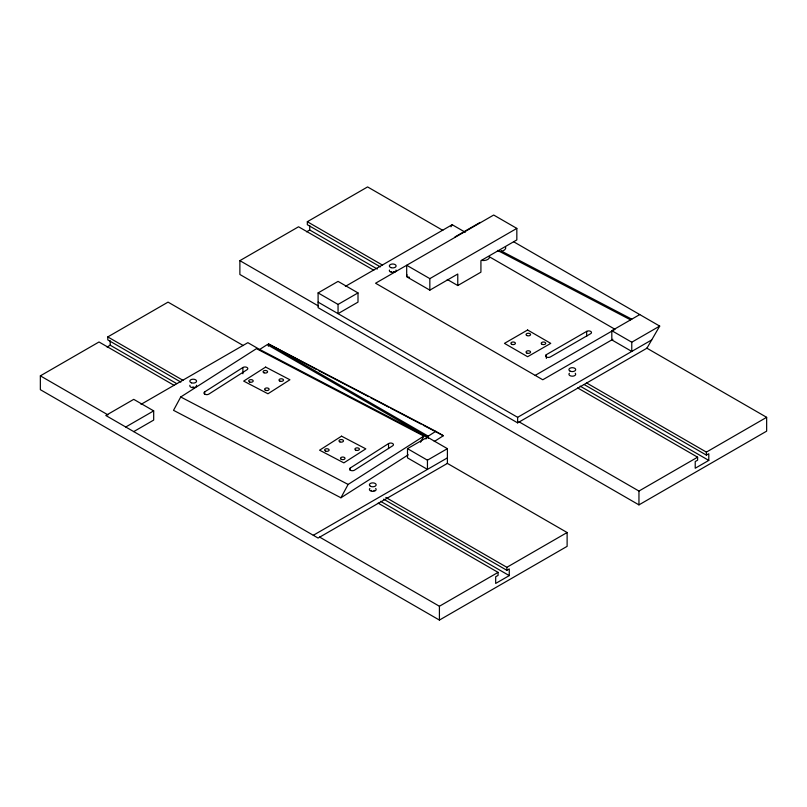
<?xml version="1.0" encoding="UTF-8"?>
<svg xmlns="http://www.w3.org/2000/svg" width="807" height="807" viewBox="0 0 807 807"><rect width="100%" height="100%" fill="white"/><g stroke="black" fill="none" stroke-linecap="round" stroke-linejoin="round"><path stroke-width="1.21" d="M420.528 442.266L423.846 436.103L256.455 348.664L180.728 396.983L173.525 410.329L340.927 497.778L408.241 454.825M340.927 497.778L348.12 484.432L423.846 436.103M425.914 439.048L427.074 436.89L267.248 344.619L259.672 349.451L427.074 436.89M450.992 226.787L452.182 224.709L465.266 232.265M513.787 241.838L659.702 326.089L646.932 348.2L517.63 422.858L318.099 307.659L318.099 292.911L338.052 281.391L358.005 292.911L358.005 302.121L338.052 313.641L338.052 304.431L358.005 292.911M204.655 391.909L242.897 367.508A2.825 1.634 0 0 1 246.881 367.397A2.825 1.634 0 0 1 247.083 369.697L208.842 394.098A2.825 1.634 0 0 1 204.857 394.209A2.825 1.634 0 0 1 204.655 391.909L204.655 394.411M350.299 467.989L388.54 443.588A2.825 1.634 0 0 1 392.525 443.467A2.825 1.634 0 0 1 392.716 445.767L354.475 470.178A2.825 1.634 0 0 1 350.49 470.289A2.825 1.634 0 0 1 350.299 467.989L350.299 470.491M428.214 438.473L428.214 436.163L435.78 431.331L443.356 435.719L434.267 441.52M447.179 463.279L567.119 532.519L567.119 546.349L439.412 620.079L40.35 389.68L40.35 375.85L99.009 341.986L174.251 385.423M180.849 382.084L107.795 339.908L107.795 336.912L168.048 302.121L243.28 345.557M646.71 348.079L766.65 417.32L766.65 431.15L638.952 504.879L239.881 274.481L239.881 260.651L298.55 226.787L373.782 270.224M380.379 266.885L307.326 224.709L307.326 221.713L367.589 186.921L442.821 230.358M107.059 347.02L110.186 345.204L176.693 383.607M306.589 231.821L309.717 230.005L377.323 269.044M141.033 404.357L247.86 342.672L259.854 349.602M345.356 286.394L452.182 224.709M125.751 427.004L153.683 410.874L153.683 420.084L133.73 431.604M454.977 236.925L462.966 232.315M464.156 231.619L480.125 222.409M457.771 285.537L457.771 274.017L429.838 290.147L406.688 276.781L406.688 265.261L429.838 278.627L516.833 228.401L516.833 239.921L480.922 260.651L480.922 272.171L457.771 285.537L447.249 279.464M546.369 354.656L586.669 331.384A2.825 1.634 0 0 1 590.663 331.384A2.825 1.634 0 0 1 590.663 333.684L550.354 356.956A2.825 1.634 0 0 1 546.369 356.956A2.825 1.634 0 0 1 546.369 354.656L546.369 358.409M447.401 448.662L427.448 460.182L427.448 469.392L407.495 457.872L407.495 448.662L427.448 437.142L447.401 448.662L447.401 463.4L318.099 538.057L105.798 415.484L133.73 399.354L153.683 410.874M659.702 326.089L631.77 342.218L631.77 351.428L611.817 339.908L611.817 330.699L639.749 314.569M535.192 375.386L615.005 329.306L489.042 256.586M612.876 339.293L542.778 379.764L375.568 283.227L493.692 215.035L516.833 228.401M313.308 535.283L447.401 457.872M318.099 302.121L517.63 417.32L651.723 339.908M319.481 537.008L439.412 606.249L498.08 572.385L498.08 575.381L495.68 576.763L495.68 583.441L509.257 575.603L509.257 568.925L506.857 570.307L383.648 499.17M385.827 497.435L506.857 567.311L567.119 532.519M519.012 421.809L638.952 491.049L697.611 457.186L697.611 460.182L695.22 461.564L695.22 468.242L708.788 460.404L708.788 453.726L706.387 455.108L584.268 384.606M586.457 382.871L706.387 452.112L766.65 417.32M501.036 250.886L631.77 319.179M497.596 250.412L630.57 319.865M435.78 431.331L268.388 343.893L268.388 346.193M316.132 369.263L268.388 343.893L428.214 436.163M318.362 370.423L368.587 396.661M370.817 397.821L388.671 407.152M390.901 408.322L421.032 424.058M423.272 425.228L443.356 435.719M180.728 396.983L348.12 484.432M611.817 330.699L631.77 342.218M307.326 221.713L382.558 265.15M580.122 386.129L708.788 460.404M577.671 387.935L697.611 457.186M318.099 292.911L338.052 304.431M239.881 260.651L318.392 305.974M407.495 448.662L427.448 460.182M107.795 336.912L183.028 380.349M380.591 501.329L509.257 575.603M378.14 503.134L498.08 572.385M40.35 375.85L107.946 414.879M706.387 452.112L706.387 455.108M638.952 491.049L638.952 504.879M586.669 331.384L586.669 336.388M517.63 417.32L517.63 422.858M506.857 567.311L506.857 570.307M439.412 606.249L439.412 620.079M429.838 278.627L429.838 290.147M388.54 443.588L388.54 448.591M309.717 225.556L309.717 230.005M242.897 367.508L242.897 373.762M110.186 340.756L110.186 345.204M575.24 373.258A3.389 1.957 0 0 1 572.304 376.193A3.389 1.957 0 0 1 569.369 373.258M395.995 270.052A3.389 1.957 0 0 1 392.727 272.514A3.389 1.957 0 0 1 389.458 270.052M394.32 271.485A2.26 1.301 0 0 1 393.312 271.818M391.597 271.687A2.26 1.301 0 0 1 391.133 271.485M196.464 385.252A3.389 1.957 0 0 1 193.196 387.713A3.389 1.957 0 0 1 189.917 385.252M193.781 387.017A2.26 1.301 0 0 1 192.611 387.017M375.709 488.457A3.389 1.957 0 0 1 372.773 491.392A3.389 1.957 0 0 1 369.838 488.457M374.367 490.363A2.26 1.301 0 0 1 373.903 490.565M371.644 490.565A2.26 1.301 0 0 1 371.18 490.363M489.526 256.929A6.214 3.581 0 0 1 481.769 260.439M505.636 246.972A6.506 3.753 0 0 1 497.263 251.32M409.482 277.255A2.825 1.634 0 0 1 408.756 277.204M408.08 277.043A2.825 1.634 0 0 1 407.041 274.814M265.634 367.084L243.674 381.096L267.954 393.776L289.915 379.764L265.634 367.084M341.543 436.173L319.582 450.185L343.853 462.865L365.813 448.853L341.543 436.173M527.607 330.002L504.466 343.368L527.607 356.724L550.757 343.368L527.607 330.002M569.913 371.018A3.389 1.957 0 0 0 575.573 370.141A3.389 1.957 0 0 0 571.427 367.74A3.389 1.957 0 0 0 569.913 371.018M391.032 267.642A3.389 1.957 0 0 0 396.116 265.947A3.389 1.957 0 0 0 391.032 264.262A3.389 1.957 0 0 0 391.032 267.642M279.979 381.146A2.26 1.301 0 0 0 283.499 380.168A2.26 1.301 0 0 0 280.261 378.897A2.26 1.301 0 0 0 279.979 381.146M249.736 382.044A2.26 1.301 0 0 0 253.206 381.005A2.26 1.301 0 0 0 249.918 379.784A2.26 1.301 0 0 0 249.736 382.044M265.352 390.225A2.26 1.301 0 0 0 269.064 389.519A2.26 1.301 0 0 0 266.159 388.016A2.26 1.301 0 0 0 265.352 390.225M263.99 372.804A2.26 1.301 0 0 0 267.581 371.916A2.26 1.301 0 0 0 264.454 370.564A2.26 1.301 0 0 0 263.99 372.804M339.898 441.893A2.26 1.301 0 0 0 343.489 441.005A2.26 1.301 0 0 0 340.362 439.654A2.26 1.301 0 0 0 339.898 441.893M355.887 450.235A2.26 1.301 0 0 0 359.397 449.257A2.26 1.301 0 0 0 356.169 447.986A2.26 1.301 0 0 0 355.887 450.235M325.635 451.133A2.26 1.301 0 0 0 329.115 450.094A2.26 1.301 0 0 0 325.826 448.874A2.26 1.301 0 0 0 325.635 451.133M341.25 459.314A2.26 1.301 0 0 0 344.972 458.608A2.26 1.301 0 0 0 342.057 457.105A2.26 1.301 0 0 0 341.25 459.314M191.501 382.841A3.389 1.957 0 0 0 196.575 381.146A3.389 1.957 0 0 0 191.501 379.461A3.389 1.957 0 0 0 191.501 382.841M370.373 486.218A3.389 1.957 0 0 0 376.042 485.34A3.389 1.957 0 0 0 371.896 482.939A3.389 1.957 0 0 0 370.373 486.218M511.789 344.347A2.26 1.301 0 0 0 515.391 343.469A2.26 1.301 0 0 0 512.263 342.107A2.26 1.301 0 0 0 511.789 344.347M542.163 344.367A2.26 1.301 0 0 0 545.724 343.439A2.26 1.301 0 0 0 542.546 342.128A2.26 1.301 0 0 0 542.163 344.367M526.719 335.48A2.26 1.301 0 0 0 530.492 334.885A2.26 1.301 0 0 0 527.717 333.301A2.26 1.301 0 0 0 526.719 335.48M526.87 353.073A2.26 1.301 0 0 0 530.532 352.286A2.26 1.301 0 0 0 527.526 350.843A2.26 1.301 0 0 0 526.87 353.073"/></g></svg>
